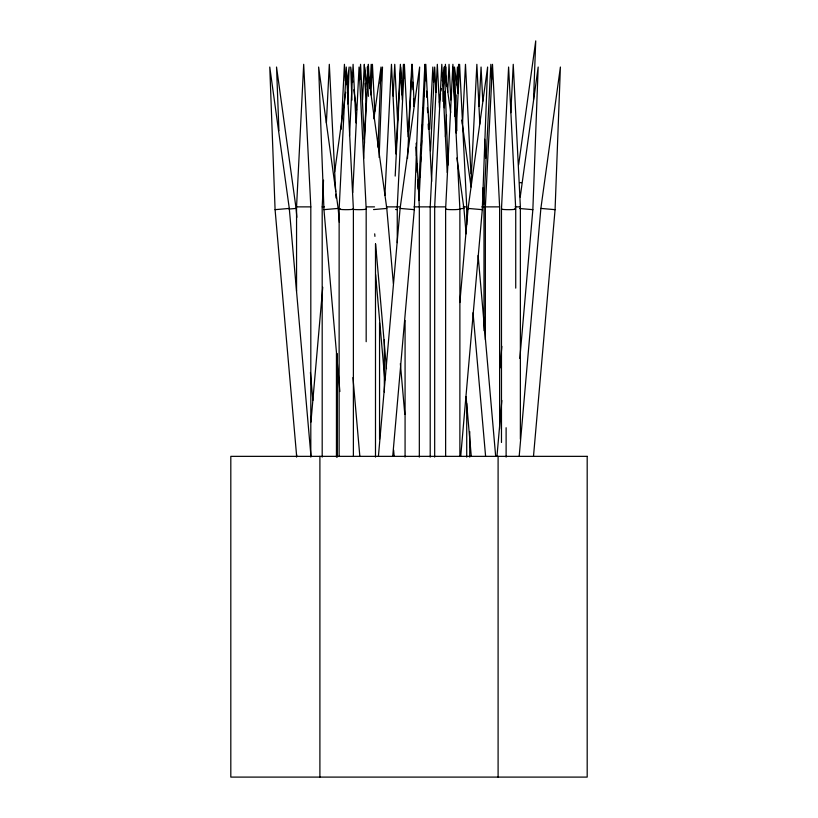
<?xml version="1.0" encoding="UTF-8"?>
<svg xmlns="http://www.w3.org/2000/svg" width="818" height="818" viewBox="0 0 818 818"><rect width="100%" height="100%" fill="white"/><g stroke="black" fill="none" stroke-linecap="round" stroke-linejoin="round"><path stroke-width="1.23" d="M347.783 103.968L349.163 67.035L346.72 84.704M378.028 147.26L381.024 67.035L373.877 118.794M379.133 157.455L382.507 67.035L380.237 83.446M392.722 456.393L414.307 209.664L419.634 67.035L400.104 208.426L378.407 456.424M442.957 101.422L444.235 67.035L442.323 80.921M444.338 107.782L444.951 91.227M445.381 79.765L445.861 67.035L443.244 85.972M460.708 456.393L482.293 209.664L487.62 67.035L468.09 208.426L459.859 302.537M533.551 99.479L535.729 40.9L518.653 164.623M519.829 358.468L532.855 209.664L538.172 67.035L520.217 197.066M533.489 456.393L555.074 209.664L560.402 67.035L540.872 208.426L519.174 456.424M296.556 291.136L296.556 206.872L303.683 64.315L310.809 206.872L310.809 457.098M322.19 457.098L322.19 206.872L323.519 180.144M326.382 122.874L329.317 64.315L335.677 191.606M341.188 129.234L344.429 64.315L345.257 80.87M349.521 135.594L353.09 64.315L356.014 122.874M352.742 192.567L359.051 67.035L366.178 209.05L366.178 341.709M359.808 79.591L360.574 64.315L364.521 143.232M362.548 99.96L364.327 64.315L364.9 75.777M364.296 139.305L366.075 103.804M367.098 83.518L367.926 67.035L368.12 70.839M363.652 158.508L367.722 77.045M368.049 70.685L368.366 64.315L369.572 88.508M369.981 88.508L371.188 64.315L371.822 77.045M370.902 94.868L372.425 64.315L374.787 111.412M384.91 195.42L391.464 64.315L395.943 153.999M393.161 96.146L394.746 64.315L397.548 120.328M396.178 148.324L400.38 64.315L401.076 78.323M395.186 176.074L400.656 67.035L402.313 100M401.894 94.868L403.417 64.315L404.123 78.323M397.262 242.619L397.262 206.872L404.389 64.315L408.018 136.872M408.438 131.78L411.812 64.315L412.323 74.499M407.487 158.508L412.2 64.315L414.297 106.32M418.663 189.06L424.9 64.315L425.472 75.777M419.818 177.342L420.074 172.271M420.575 162.128L420.83 157.056M421.403 145.645L421.659 140.573M422.231 129.162L422.487 124.091M423.059 112.68L423.315 107.608M423.888 96.197L424.143 91.125M424.716 79.714L424.971 74.642M419 200.512L425.81 64.315L431.659 181.422M429.706 129.162L432.824 67.035L433.591 82.25M430.483 150.716L434.685 67.035L435.953 92.393M434.675 457.098L434.675 206.872L441.802 64.315L447.211 172.506M444.777 77.045L445.411 64.315L446.495 85.962M445.411 136.872L446.495 115.236M447.64 92.322L449.041 64.315L450.82 99.96M454.941 116.483L456.025 94.929M456.536 84.786L457.426 67.035L458.448 87.322M458.049 75.777L458.622 64.315L458.939 70.685M456.158 133.048L459.593 64.315L466.72 206.872L466.72 224.745M462.487 124.142L465.483 64.315L470.953 173.784M470.81 185.236L476.863 64.315L479.849 124.142M479.082 106.34L481.056 67.035L482.773 101.268M483.847 204.326L490.841 64.315L491.608 79.591M510.821 112.69L513.244 64.315L520.371 206.872L520.371 439.225M310.942 422.078L322.742 287.271M499.962 367.967L501.853 346.351M496.955 456.424L501.853 400.462M334.695 171.811L345.677 92.281M439.358 102.383L440.575 93.549M440.922 91.023L441.27 88.497M296.668 456.393L275.083 209.664L289.286 208.426L310.983 456.424M288.959 209.05L296.065 208.426L296.842 217.322M339.869 391.525L323.948 209.664L338.151 208.426L339.378 222.414M373.54 209.582L386.791 208.426L393.356 283.457M460.36 208.733L463.908 208.426L466.137 233.856M466.894 209.05L468.724 208.887M296.556 206.872L310.809 206.872M322.19 206.872L324.276 206.872M366.515 206.872L374.532 206.872M386.423 206.872L396.505 206.872M397.262 206.872L399.348 206.872M414.041 206.872L433.765 206.872M434.675 206.872L445.36 206.872M463.162 206.872L466.72 206.872M481.904 206.872L499.614 206.872L499.614 429.01M515.084 206.872L520.371 206.872M519.757 182.598L521.475 182.751M540.872 208.426L555.074 209.664M519.604 208.508L532.855 209.664M468.09 208.426L482.293 209.664M400.104 208.426L414.307 209.664M338.57 209.203L340.288 209.357M458.131 93.549L454.471 67.035L456.843 130.706M461.792 120.052L471.025 186.964M450.657 112.485L444.379 67.035L448.039 165.093M456.935 157.925L463.908 208.426M386.791 208.426L367.262 67.035L368.356 96.32M367.394 87.229L364.613 67.035L366.229 110.328M352.783 82.178L350.697 67.035L351.924 100.144M353.826 89.755L356.617 109.96M338.151 208.426L318.631 67.035L323.948 209.664M296.065 208.426L276.535 67.035L278.918 130.706M289.286 208.426L269.766 67.035L275.083 209.664M478.111 255.482L495.688 456.424M473.029 312.711L485.606 456.424M466.066 396.618L471.291 456.393M400.36 363.581L404.818 414.45M374.705 233.836L374.92 236.371M375.595 244.009L386.495 368.642M393.622 450.033L394.174 456.393M375.605 274.531L384.838 380.084M352.957 377.568L359.848 456.424M310.421 372.487L312.865 400.462M499.614 206.872L492.487 64.315L485.36 206.872L485.36 339.644M484.685 139.305L485.636 158.324M483.029 187.782L483.99 206.872L483.99 330.707M455.258 111.412L452.906 64.315L445.626 209.05L445.626 456.505M452.753 67.035L459.88 209.05L459.88 456.505M439.501 107.598L437.333 64.315L430.207 206.872L430.207 457.098M425.8 75.91L426.055 80.982M426.556 91.125L426.873 97.465M427.385 107.608L427.64 112.68M428.213 124.091L428.468 129.162M416.147 143.232L419.327 206.872L419.327 457.098M412.701 82.137L413.08 89.775M413.53 98.681L413.908 106.32M415.943 147.056L416.393 155.962M416.771 163.6L417.221 172.506M417.599 180.144L418.049 189.06M401.209 80.87L401.781 92.322M368.499 78.446L368.693 82.25M365.278 83.416L365.595 89.775M335.799 194.152L335.993 197.966M515.729 288.13L515.729 209.05L508.602 67.035L501.475 209.05L501.475 442.477M506.117 427.732L506.117 457.098M498.101 456.352L498.101 777.1M469.736 431.556L469.736 457.098M466.72 403.478L466.72 457.098M405.074 320.492L405.074 457.098M384.337 339.644L384.337 391.986M379.552 323.049L379.552 439.225M375.493 243.897L375.493 457.098M353.386 456.505L353.386 209.05L346.259 67.035L339.133 209.05L339.133 456.505M337.302 353.683L337.302 457.098M336.443 353.683L336.443 457.098M319.899 456.352L319.899 777.1M296.556 454.542L296.556 457.098M397.098 209.582A7.127 0.624 0 0 1 395.615 209.49M353.151 208.887A7.127 0.624 0 0 1 345.329 209.664A7.127 0.624 0 0 1 340.094 208.733M366.178 209.05A7.127 0.624 0 0 1 360.891 209.643A7.127 0.624 0 0 1 352.875 209.357M459.644 208.887A7.127 0.624 0 0 1 452.753 209.664A7.127 0.624 0 0 1 445.871 208.887M514.767 208.733A7.127 0.624 0 0 1 509.532 209.664A7.127 0.624 0 0 1 501.71 208.887M587.191 456.352L230.809 456.352L230.809 777.1L587.191 777.1L587.191 456.352"/></g></svg>
